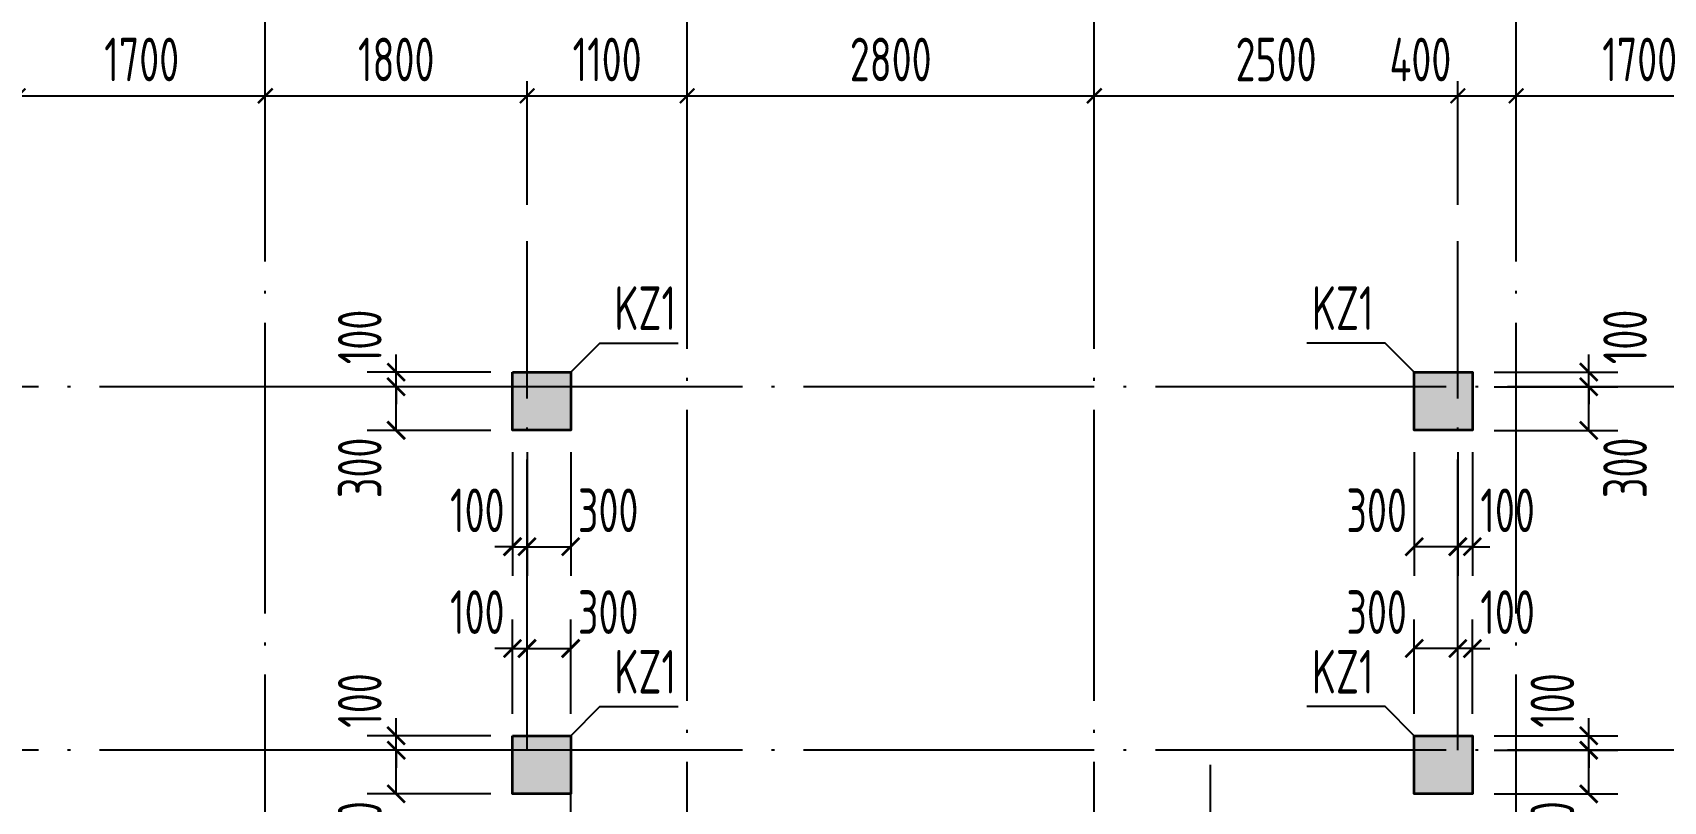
# Model space of a CAD drawing. Extents: x -1307975 to -76406, y -96289 to 379359.
# Drawn here: x -941016 to -929803, y 366141 to 371428 of the extents above; entities that cross this region are included whole.
import ezdxf
from ezdxf.enums import TextEntityAlignment as Align

# ---------------------------------------------------------------- set-up
doc = ezdxf.new("R2010")
doc.units = 0
doc.header["$LTSCALE"] = 1000
doc.linetypes.add('DOTE', pattern=[2.42, 2, -0.2, 0.02, -0.2])
doc.layers.get('0').update_dxf_attribs({"linetype": 'CONTINUOUS'})
doc.layers.get('DEFPOINTS').update_dxf_attribs({"linetype": 'CONTINUOUS'})
for name, color, linetype in [('A-AXIS', 1, 'CONTINUOUS'), ('A-DOTE', 10, 'DOTE'), ('COLU_DE_TEXT', 7, 'CONTINUOUS'), ('LABEL', 1, 'CONTINUOUS'), ('S-Q墙标注', 3, 'CONTINUOUS'), ('S-X详图填充', 252, 'CONTINUOUS'), ('S-X详图实线', 4, 'CONTINUOUS'), ('S-Y一般标注', 3, 'CONTINUOUS'), ('S-Z柱实线', 6, 'CONTINUOUS')]:
    doc.layers.add(name, color=color, linetype=linetype)
doc.styles.add('TSSD_DIMENSION', font='Tssdeng.shx', dxfattribs={"width": 0.7, "bigfont": 'tssdchn.shx'})
doc.styles.add('TSSD_REIN', font='tssdeng.shx', dxfattribs={"width": 0.7, "height": 300, "bigfont": 'tssdchn.shx'})
doc.styles.add('结构文字', font='zstxt.shx', dxfattribs={"width": 0.7, "bigfont": 'zshz.shx'})
doc.dimstyles.new('STRUCK', dxfattribs={"dimtxt": 400, "dimasz": 121, "dimexe": 200, "dimexo": 150, "dimgap": 115, "dimtad": 1, "dimdec": 0, "dimdsep": 46, "dimtxsty": '结构文字', "dimblk": 'ARCHTICK', "dimcen": 400, "dimclrd": 3, "dimclre": 3, "dimclrt": 7, "dimadec": 0, "dimazin": 0, "dimtfac": 1, "dimtdec": 0, "dimtix": 1, "dimtmove": 2, "dimatfit": 3, "dimldrblk": '_DIMX', "dimfxl": 1, "dimtolj": 1, "dimtzin": 0, "dimarcsym": 0})
doc.dimstyles.new('TSSD_100_100', dxfattribs={"dimtxt": 300, "dimasz": 100, "dimexe": 100, "dimexo": 250, "dimgap": 100, "dimtad": 1, "dimdec": 0, "dimzin": 0, "dimdsep": 46, "dimtxsty": 'TSSD_DIMENSION', "dimblk": 'ARCHTICK', "dimcen": 0, "dimdle": 100, "dimclrt": 7, "dimadec": 0, "dimazin": 0, "dimtfac": 1, "dimtdec": 0, "dimtix": 1, "dimtmove": 2, "dimatfit": 3, "dimldrblk": 'ARCHTICK', "dimfxl": 1, "dimtolj": 1, "dimtzin": 0, "dimarcsym": 0})

# ---------------------------------------------------------------- blocks, each defined once
blk = doc.blocks.new('_ArchTick')
at = {"color": 0, "linetype": 'ByBlock', "const_width": 0.15}
blk.add_lwpolyline([(-0.5, -0.5), (0.5, 0.5)], dxfattribs=at)
blk = doc.blocks.new('*D204')
at = {"layer": 'DEFPOINTS', "color": 0, "transparency": 16777216}
for p in [(37800, 22100), (36100, 21100), (37800, 21100)]:
    blk.add_point(p, dxfattribs=at)
at = {"layer": 'S-Y一般标注', "color": 0, "lineweight": -2, "transparency": 16777216}
for p, q in [((36000, 22100), (37900, 22100)), ((36100, 21350), (36100, 22200)), ((37800, 21350), (37800, 22200))]:
    blk.add_line(p, q, dxfattribs=at)
at = {"layer": 'S-Y一般标注', "color": 0, "lineweight": -2, "transparency": 16777216, "xscale": 100, "yscale": 100, "zscale": 100, "rotation": 180}
blk.add_blockref('_ArchTick', (36100, 22100), dxfattribs=at)
at = {"layer": 'S-Y一般标注', "color": 0, "lineweight": -2, "transparency": 16777216, "xscale": 100, "yscale": 100, "zscale": 100}
blk.add_blockref('_ArchTick', (37800, 22100), dxfattribs=at)
at = {"layer": 'S-Y一般标注', "color": 7, "transparency": 16777216, "insert": (36950, 22350), "char_height": 300, "attachment_point": 5, "style": 'TSSD_DIMENSION'}
blk.add_mtext('\\A1;1700', dxfattribs=at)
blk = doc.blocks.new('*D205')
at = {"layer": 'DEFPOINTS', "color": 0, "transparency": 16777216}
for p in [(40700, 22100), (39600, 21100), (40700, 21100)]:
    blk.add_point(p, dxfattribs=at)
at = {"layer": 'S-Y一般标注', "color": 0, "lineweight": -2, "transparency": 16777216}
for p, q in [((39500, 22100), (40800, 22100)), ((39600, 21350), (39600, 22200)), ((40700, 21350), (40700, 22200))]:
    blk.add_line(p, q, dxfattribs=at)
at = {"layer": 'S-Y一般标注', "color": 0, "lineweight": -2, "transparency": 16777216, "xscale": 100, "yscale": 100, "zscale": 100, "rotation": 180}
blk.add_blockref('_ArchTick', (39600, 22100), dxfattribs=at)
at = {"layer": 'S-Y一般标注', "color": 0, "lineweight": -2, "transparency": 16777216, "xscale": 100, "yscale": 100, "zscale": 100}
blk.add_blockref('_ArchTick', (40700, 22100), dxfattribs=at)
at = {"layer": 'S-Y一般标注', "color": 7, "transparency": 16777216, "insert": (40150, 22350), "char_height": 300, "attachment_point": 5, "style": 'TSSD_DIMENSION'}
blk.add_mtext('\\A1;1100', dxfattribs=at)
blk = doc.blocks.new('*D206')
at = {"layer": 'DEFPOINTS', "color": 0, "transparency": 16777216}
for p in [(43500, 22100), (40700, 21100), (43500, 21100)]:
    blk.add_point(p, dxfattribs=at)
at = {"layer": 'S-Y一般标注', "color": 0, "lineweight": -2, "transparency": 16777216}
for p, q in [((40600, 22100), (43600, 22100)), ((40700, 21350), (40700, 22200)), ((43500, 21350), (43500, 22200))]:
    blk.add_line(p, q, dxfattribs=at)
at = {"layer": 'S-Y一般标注', "color": 0, "lineweight": -2, "transparency": 16777216, "xscale": 100, "yscale": 100, "zscale": 100, "rotation": 180}
blk.add_blockref('_ArchTick', (40700, 22100), dxfattribs=at)
at = {"layer": 'S-Y一般标注', "color": 0, "lineweight": -2, "transparency": 16777216, "xscale": 100, "yscale": 100, "zscale": 100}
blk.add_blockref('_ArchTick', (43500, 22100), dxfattribs=at)
at = {"layer": 'S-Y一般标注', "color": 7, "transparency": 16777216, "insert": (42100, 22350), "char_height": 300, "attachment_point": 5, "style": 'TSSD_DIMENSION'}
blk.add_mtext('\\A1;2800', dxfattribs=at)
blk = doc.blocks.new('*D207')
at = {"layer": 'DEFPOINTS', "color": 0, "transparency": 16777216}
for p in [(46400, 22100), (46000, 21100), (46400, 21100)]:
    blk.add_point(p, dxfattribs=at)
at = {"layer": 'S-Y一般标注', "color": 0, "lineweight": -2, "transparency": 16777216}
for p, q in [((45900, 22100), (46500, 22100)), ((46000, 21350), (46000, 22200)), ((46400, 21350), (46400, 22200))]:
    blk.add_line(p, q, dxfattribs=at)
at = {"layer": 'S-Y一般标注', "color": 0, "lineweight": -2, "transparency": 16777216, "xscale": 100, "yscale": 100, "zscale": 100, "rotation": 180}
blk.add_blockref('_ArchTick', (46000, 22100), dxfattribs=at)
at = {"layer": 'S-Y一般标注', "color": 0, "lineweight": -2, "transparency": 16777216, "xscale": 100, "yscale": 100, "zscale": 100}
blk.add_blockref('_ArchTick', (46400, 22100), dxfattribs=at)
at = {"layer": 'S-Y一般标注', "color": 7, "transparency": 16777216, "insert": (45742, 22350), "char_height": 300, "attachment_point": 5, "style": 'TSSD_DIMENSION'}
blk.add_mtext('\\A1;400', dxfattribs=at)
blk = doc.blocks.new('*D208')
at = {"layer": 'DEFPOINTS', "color": 0, "transparency": 16777216}
for p in [(48100, 22100), (46400, 21100), (48100, 21100)]:
    blk.add_point(p, dxfattribs=at)
at = {"layer": 'S-Y一般标注', "color": 0, "lineweight": -2, "transparency": 16777216}
for p, q in [((46300, 22100), (48200, 22100)), ((46400, 21350), (46400, 22200)), ((48100, 21350), (48100, 22200))]:
    blk.add_line(p, q, dxfattribs=at)
at = {"layer": 'S-Y一般标注', "color": 0, "lineweight": -2, "transparency": 16777216, "xscale": 100, "yscale": 100, "zscale": 100, "rotation": 180}
blk.add_blockref('_ArchTick', (46400, 22100), dxfattribs=at)
at = {"layer": 'S-Y一般标注', "color": 0, "lineweight": -2, "transparency": 16777216, "xscale": 100, "yscale": 100, "zscale": 100}
blk.add_blockref('_ArchTick', (48100, 22100), dxfattribs=at)
at = {"layer": 'S-Y一般标注', "color": 7, "transparency": 16777216, "insert": (47250, 22350), "char_height": 300, "attachment_point": 5, "style": 'TSSD_DIMENSION'}
blk.add_mtext('\\A1;1700', dxfattribs=at)
blk = doc.blocks.new('*D227')
at = {"layer": 'DEFPOINTS', "color": 0, "transparency": 16777216}
for p in [(39600, 22100), (37800, 21100), (39600, 21100)]:
    blk.add_point(p, dxfattribs=at)
at = {"layer": 'S-Y一般标注', "color": 0, "lineweight": -2, "transparency": 16777216}
for p, q in [((37700, 22100), (39700, 22100)), ((37800, 21350), (37800, 22200)), ((39600, 21350), (39600, 22200))]:
    blk.add_line(p, q, dxfattribs=at)
at = {"layer": 'S-Y一般标注', "color": 0, "lineweight": -2, "transparency": 16777216, "xscale": 100, "yscale": 100, "zscale": 100, "rotation": 180}
blk.add_blockref('_ArchTick', (37800, 22100), dxfattribs=at)
at = {"layer": 'S-Y一般标注', "color": 0, "lineweight": -2, "transparency": 16777216, "xscale": 100, "yscale": 100, "zscale": 100}
blk.add_blockref('_ArchTick', (39600, 22100), dxfattribs=at)
at = {"layer": 'S-Y一般标注', "color": 7, "transparency": 16777216, "insert": (38700, 22350), "char_height": 300, "attachment_point": 5, "style": 'TSSD_DIMENSION'}
blk.add_mtext('\\A1;1800', dxfattribs=at)
blk = doc.blocks.new('*D228')
at = {"layer": 'DEFPOINTS', "color": 0, "transparency": 16777216}
for p in [(46000, 22100), (43500, 21100), (46000, 21100)]:
    blk.add_point(p, dxfattribs=at)
at = {"layer": 'S-Y一般标注', "color": 0, "lineweight": -2, "transparency": 16777216}
for p, q in [((43400, 22100), (46100, 22100)), ((43500, 21350), (43500, 22200)), ((46000, 21350), (46000, 22200))]:
    blk.add_line(p, q, dxfattribs=at)
at = {"layer": 'S-Y一般标注', "color": 0, "lineweight": -2, "transparency": 16777216, "xscale": 100, "yscale": 100, "zscale": 100, "rotation": 180}
blk.add_blockref('_ArchTick', (43500, 22100), dxfattribs=at)
at = {"layer": 'S-Y一般标注', "color": 0, "lineweight": -2, "transparency": 16777216, "xscale": 100, "yscale": 100, "zscale": 100}
blk.add_blockref('_ArchTick', (46000, 22100), dxfattribs=at)
at = {"layer": 'S-Y一般标注', "color": 7, "transparency": 16777216, "insert": (44750, 22350), "char_height": 300, "attachment_point": 5, "style": 'TSSD_DIMENSION'}
blk.add_mtext('\\A1;2500', dxfattribs=at)
blk = doc.blocks.new('*D3478')
at = {"layer": 'DEFPOINTS', "color": 0, "transparency": 16777216}
for p in [(-931116, 366593), (-930316, 366593), (-931116, 366493)]:
    blk.add_point(p, dxfattribs=at)
at = {"layer": 'S-Q墙标注', "color": 3, "lineweight": -2, "transparency": 16777216}
for p, q in [((-930316, 366593), (-930316, 366714)), ((-930966, 366593), (-930116, 366593)), ((-930316, 366493), (-930316, 366593)), ((-930966, 366493), (-930116, 366493)), ((-930316, 366493), (-930316, 366372))]:
    blk.add_line(p, q, dxfattribs=at)
at = {"layer": 'S-Q墙标注', "color": 3, "lineweight": -2, "transparency": 16777216, "xscale": 121, "yscale": 121, "zscale": 121}
for p, rotation in [((-930316, 366593), 270), ((-930316, 366493), 90)]:
    blk.add_blockref('_ArchTick', p, dxfattribs=dict(at, rotation=rotation))
at = {"layer": 'S-Q墙标注', "color": 7, "transparency": 16777216, "insert": (-930566, 366835), "char_height": 300, "attachment_point": 5, "rotation": 90, "style": 'TSSD_REIN'}
blk.add_mtext('\\A1;100', dxfattribs=at)
blk = doc.blocks.new('_DIMX')
blk.add_line((-150, 0), (150, 0))
at = {"const_width": 50}
blk.add_lwpolyline([(-70, -70), (70, 70)], dxfattribs=at)
blk = doc.blocks.new('*D3479')
at = {"layer": 'DEFPOINTS', "color": 0, "transparency": 16777216}
for p in [(-931116, 369093), (-930316, 369093), (-931116, 368993)]:
    blk.add_point(p, dxfattribs=at)
at = {"layer": 'S-Q墙标注', "color": 3, "lineweight": -2, "transparency": 16777216}
for p, q in [((-930316, 369093), (-930316, 369214)), ((-930966, 369093), (-930116, 369093)), ((-930316, 368993), (-930316, 369093)), ((-930966, 368993), (-930116, 368993)), ((-930316, 368993), (-930316, 368872))]:
    blk.add_line(p, q, dxfattribs=at)
at = {"layer": 'S-Q墙标注', "color": 3, "lineweight": -2, "transparency": 16777216, "xscale": 121, "yscale": 121, "zscale": 121}
for p, rotation in [((-930316, 369093), 270), ((-930316, 368993), 90)]:
    blk.add_blockref('_ArchTick', p, dxfattribs=dict(at, rotation=rotation))
at = {"layer": 'S-Q墙标注', "color": 7, "transparency": 16777216, "insert": (-930066, 369335), "char_height": 300, "attachment_point": 5, "rotation": 90, "style": 'TSSD_REIN'}
blk.add_mtext('\\A1;100', dxfattribs=at)
blk = doc.blocks.new('*D3480')
at = {"layer": 'DEFPOINTS', "color": 0, "transparency": 16777216}
for p in [(-931116, 368993), (-930316, 368993), (-931116, 368693)]:
    blk.add_point(p, dxfattribs=at)
at = {"layer": 'S-Q墙标注', "color": 3, "lineweight": -2, "transparency": 16777216}
for p, q in [((-930966, 368993), (-930116, 368993)), ((-930316, 368693), (-930316, 368993)), ((-930966, 368693), (-930116, 368693))]:
    blk.add_line(p, q, dxfattribs=at)
at = {"layer": 'S-Q墙标注', "color": 3, "lineweight": -2, "transparency": 16777216, "xscale": 121, "yscale": 121, "zscale": 121}
for p, rotation in [((-930316, 368993), 90), ((-930316, 368693), 270)]:
    blk.add_blockref('_ArchTick', p, dxfattribs=dict(at, rotation=rotation))
at = {"layer": 'S-Q墙标注', "color": 7, "transparency": 16777216, "insert": (-930066, 368435), "char_height": 300, "attachment_point": 5, "rotation": 90, "style": 'TSSD_REIN'}
blk.add_mtext('\\A1;300', dxfattribs=at)
blk = doc.blocks.new('*D3481')
at = {"layer": 'DEFPOINTS', "color": 0, "transparency": 16777216}
for p in [(-931116, 366493), (-930316, 366493), (-931116, 366193)]:
    blk.add_point(p, dxfattribs=at)
at = {"layer": 'S-Q墙标注', "color": 3, "lineweight": -2, "transparency": 16777216}
for p, q in [((-930966, 366493), (-930116, 366493)), ((-930316, 366193), (-930316, 366493)), ((-930966, 366193), (-930116, 366193))]:
    blk.add_line(p, q, dxfattribs=at)
at = {"layer": 'S-Q墙标注', "color": 3, "lineweight": -2, "transparency": 16777216, "xscale": 121, "yscale": 121, "zscale": 121}
for p, rotation in [((-930316, 366493), 90), ((-930316, 366193), 270)]:
    blk.add_blockref('_ArchTick', p, dxfattribs=dict(at, rotation=rotation))
at = {"layer": 'S-Q墙标注', "color": 7, "transparency": 16777216, "insert": (-930566, 365935), "char_height": 300, "attachment_point": 5, "rotation": 90, "style": 'TSSD_REIN'}
blk.add_mtext('\\A1;300', dxfattribs=at)
blk = doc.blocks.new('*D3482')
at = {"layer": 'DEFPOINTS', "color": 0, "transparency": 16777216}
for p in [(-931516, 367193), (-931516, 366593), (-931216, 366593)]:
    blk.add_point(p, dxfattribs=at)
at = {"layer": 'S-Q墙标注', "color": 3, "lineweight": -2, "transparency": 16777216}
for p, q in [((-931516, 366743), (-931516, 367393)), ((-931216, 366743), (-931216, 367393)), ((-931216, 367193), (-931516, 367193))]:
    blk.add_line(p, q, dxfattribs=at)
at = {"layer": 'S-Q墙标注', "color": 3, "lineweight": -2, "transparency": 16777216, "xscale": 121, "yscale": 121, "zscale": 121, "rotation": 180}
blk.add_blockref('_ArchTick', (-931516, 367193), dxfattribs=at)
at = {"layer": 'S-Q墙标注', "color": 3, "lineweight": -2, "transparency": 16777216, "xscale": 121, "yscale": 121, "zscale": 121}
blk.add_blockref('_ArchTick', (-931216, 367193), dxfattribs=at)
at = {"layer": 'S-Q墙标注', "color": 7, "transparency": 16777216, "insert": (-931774, 367443), "char_height": 300, "attachment_point": 5, "style": 'TSSD_REIN'}
blk.add_mtext('\\A1;300', dxfattribs=at)
blk = doc.blocks.new('*D3483')
at = {"layer": 'DEFPOINTS', "color": 0, "transparency": 16777216}
for p in [(-931216, 367193), (-931216, 366593), (-931116, 366593)]:
    blk.add_point(p, dxfattribs=at)
at = {"layer": 'S-Q墙标注', "color": 3, "lineweight": -2, "transparency": 16777216}
for p, q in [((-931216, 366743), (-931216, 367393)), ((-931116, 366743), (-931116, 367393)), ((-931216, 367193), (-931337, 367193)), ((-931116, 367193), (-931216, 367193)), ((-931116, 367193), (-930995, 367193))]:
    blk.add_line(p, q, dxfattribs=at)
at = {"layer": 'S-Q墙标注', "color": 3, "lineweight": -2, "transparency": 16777216, "xscale": 121, "yscale": 121, "zscale": 121}
blk.add_blockref('_ArchTick', (-931216, 367193), dxfattribs=at)
at = {"layer": 'S-Q墙标注', "color": 3, "lineweight": -2, "transparency": 16777216, "xscale": 121, "yscale": 121, "zscale": 121, "rotation": 180}
blk.add_blockref('_ArchTick', (-931116, 367193), dxfattribs=at)
at = {"layer": 'S-Q墙标注', "color": 7, "transparency": 16777216, "insert": (-930874, 367443), "char_height": 300, "attachment_point": 5, "style": 'TSSD_REIN'}
blk.add_mtext('\\A1;100', dxfattribs=at)
blk = doc.blocks.new('*D3484')
at = {"layer": 'DEFPOINTS', "color": 0, "transparency": 16777216}
for p in [(-931516, 368693), (-931216, 368693), (-931516, 367893)]:
    blk.add_point(p, dxfattribs=at)
at = {"layer": 'S-Q墙标注', "color": 3, "lineweight": -2, "transparency": 16777216}
for p, q in [((-931516, 368543), (-931516, 367693)), ((-931216, 368543), (-931216, 367693)), ((-931216, 367893), (-931516, 367893))]:
    blk.add_line(p, q, dxfattribs=at)
at = {"layer": 'S-Q墙标注', "color": 3, "lineweight": -2, "transparency": 16777216, "xscale": 121, "yscale": 121, "zscale": 121, "rotation": 180}
blk.add_blockref('_ArchTick', (-931516, 367893), dxfattribs=at)
at = {"layer": 'S-Q墙标注', "color": 3, "lineweight": -2, "transparency": 16777216, "xscale": 121, "yscale": 121, "zscale": 121}
blk.add_blockref('_ArchTick', (-931216, 367893), dxfattribs=at)
at = {"layer": 'S-Q墙标注', "color": 7, "transparency": 16777216, "insert": (-931774, 368143), "char_height": 300, "attachment_point": 5, "style": 'TSSD_REIN'}
blk.add_mtext('\\A1;300', dxfattribs=at)
blk = doc.blocks.new('*D3485')
at = {"layer": 'DEFPOINTS', "color": 0, "transparency": 16777216}
for p in [(-931216, 368693), (-931116, 368693), (-931216, 367893)]:
    blk.add_point(p, dxfattribs=at)
at = {"layer": 'S-Q墙标注', "color": 3, "lineweight": -2, "transparency": 16777216}
for p, q in [((-931216, 368543), (-931216, 367693)), ((-931116, 368543), (-931116, 367693)), ((-931216, 367893), (-931337, 367893)), ((-931116, 367893), (-931216, 367893)), ((-931116, 367893), (-930995, 367893))]:
    blk.add_line(p, q, dxfattribs=at)
at = {"layer": 'S-Q墙标注', "color": 3, "lineweight": -2, "transparency": 16777216, "xscale": 121, "yscale": 121, "zscale": 121}
blk.add_blockref('_ArchTick', (-931216, 367893), dxfattribs=at)
at = {"layer": 'S-Q墙标注', "color": 3, "lineweight": -2, "transparency": 16777216, "xscale": 121, "yscale": 121, "zscale": 121, "rotation": 180}
blk.add_blockref('_ArchTick', (-931116, 367893), dxfattribs=at)
at = {"layer": 'S-Q墙标注', "color": 7, "transparency": 16777216, "insert": (-930874, 368143), "char_height": 300, "attachment_point": 5, "style": 'TSSD_REIN'}
blk.add_mtext('\\A1;100', dxfattribs=at)
blk = doc.blocks.new('*D3486')
at = {"layer": 'DEFPOINTS', "color": 0, "transparency": 16777216}
for p in [(-938516, 366593), (-937716, 366593), (-937716, 366493)]:
    blk.add_point(p, dxfattribs=at)
at = {"layer": 'S-Q墙标注', "color": 3, "lineweight": -2, "transparency": 16777216}
for p, q in [((-938516, 366593), (-938516, 366714)), ((-937866, 366593), (-938716, 366593)), ((-938516, 366493), (-938516, 366593)), ((-937866, 366493), (-938716, 366493)), ((-938516, 366493), (-938516, 366372))]:
    blk.add_line(p, q, dxfattribs=at)
at = {"layer": 'S-Q墙标注', "color": 3, "lineweight": -2, "transparency": 16777216, "xscale": 121, "yscale": 121, "zscale": 121}
for p, rotation in [((-938516, 366593), 270), ((-938516, 366493), 90)]:
    blk.add_blockref('_ArchTick', p, dxfattribs=dict(at, rotation=rotation))
at = {"layer": 'S-Q墙标注', "color": 7, "transparency": 16777216, "insert": (-938766, 366835), "char_height": 300, "attachment_point": 5, "rotation": 90, "style": 'TSSD_REIN'}
blk.add_mtext('\\A1;100', dxfattribs=at)
blk = doc.blocks.new('*D3487')
at = {"layer": 'DEFPOINTS', "color": 0, "transparency": 16777216}
for p in [(-938516, 369093), (-937716, 369093), (-937716, 368993)]:
    blk.add_point(p, dxfattribs=at)
at = {"layer": 'S-Q墙标注', "color": 3, "lineweight": -2, "transparency": 16777216}
for p, q in [((-938516, 369093), (-938516, 369214)), ((-937866, 369093), (-938716, 369093)), ((-938516, 368993), (-938516, 369093)), ((-937866, 368993), (-938716, 368993)), ((-938516, 368993), (-938516, 368872))]:
    blk.add_line(p, q, dxfattribs=at)
at = {"layer": 'S-Q墙标注', "color": 3, "lineweight": -2, "transparency": 16777216, "xscale": 121, "yscale": 121, "zscale": 121}
for p, rotation in [((-938516, 369093), 270), ((-938516, 368993), 90)]:
    blk.add_blockref('_ArchTick', p, dxfattribs=dict(at, rotation=rotation))
at = {"layer": 'S-Q墙标注', "color": 7, "transparency": 16777216, "insert": (-938766, 369335), "char_height": 300, "attachment_point": 5, "rotation": 90, "style": 'TSSD_REIN'}
blk.add_mtext('\\A1;100', dxfattribs=at)
blk = doc.blocks.new('*D3488')
at = {"layer": 'DEFPOINTS', "color": 0, "transparency": 16777216}
for p in [(-938516, 368993), (-937716, 368993), (-937716, 368693)]:
    blk.add_point(p, dxfattribs=at)
at = {"layer": 'S-Q墙标注', "color": 3, "lineweight": -2, "transparency": 16777216}
for p, q in [((-937866, 368993), (-938716, 368993)), ((-938516, 368693), (-938516, 368993)), ((-937866, 368693), (-938716, 368693))]:
    blk.add_line(p, q, dxfattribs=at)
at = {"layer": 'S-Q墙标注', "color": 3, "lineweight": -2, "transparency": 16777216, "xscale": 121, "yscale": 121, "zscale": 121}
for p, rotation in [((-938516, 368993), 90), ((-938516, 368693), 270)]:
    blk.add_blockref('_ArchTick', p, dxfattribs=dict(at, rotation=rotation))
at = {"layer": 'S-Q墙标注', "color": 7, "transparency": 16777216, "insert": (-938766, 368435), "char_height": 300, "attachment_point": 5, "rotation": 90, "style": 'TSSD_REIN'}
blk.add_mtext('\\A1;300', dxfattribs=at)
blk = doc.blocks.new('*D3489')
at = {"layer": 'DEFPOINTS', "color": 0, "transparency": 16777216}
for p in [(-938516, 366493), (-937716, 366493), (-937716, 366193)]:
    blk.add_point(p, dxfattribs=at)
at = {"layer": 'S-Q墙标注', "color": 3, "lineweight": -2, "transparency": 16777216}
for p, q in [((-937866, 366493), (-938716, 366493)), ((-938516, 366193), (-938516, 366493)), ((-937866, 366193), (-938716, 366193))]:
    blk.add_line(p, q, dxfattribs=at)
at = {"layer": 'S-Q墙标注', "color": 3, "lineweight": -2, "transparency": 16777216, "xscale": 121, "yscale": 121, "zscale": 121}
for p, rotation in [((-938516, 366493), 90), ((-938516, 366193), 270)]:
    blk.add_blockref('_ArchTick', p, dxfattribs=dict(at, rotation=rotation))
at = {"layer": 'S-Q墙标注', "color": 7, "transparency": 16777216, "insert": (-938766, 365935), "char_height": 300, "attachment_point": 5, "rotation": 90, "style": 'TSSD_REIN'}
blk.add_mtext('\\A1;300', dxfattribs=at)
blk = doc.blocks.new('*D3490')
at = {"layer": 'DEFPOINTS', "color": 0, "transparency": 16777216}
for p in [(-937616, 367193), (-937716, 366593), (-937616, 366593)]:
    blk.add_point(p, dxfattribs=at)
at = {"layer": 'S-Q墙标注', "color": 3, "lineweight": -2, "transparency": 16777216}
for p, q in [((-937716, 366743), (-937716, 367393)), ((-937616, 366743), (-937616, 367393)), ((-937716, 367193), (-937837, 367193)), ((-937716, 367193), (-937616, 367193)), ((-937616, 367193), (-937495, 367193))]:
    blk.add_line(p, q, dxfattribs=at)
at = {"layer": 'S-Q墙标注', "color": 3, "lineweight": -2, "transparency": 16777216, "xscale": 121, "yscale": 121, "zscale": 121}
blk.add_blockref('_ArchTick', (-937716, 367193), dxfattribs=at)
at = {"layer": 'S-Q墙标注', "color": 3, "lineweight": -2, "transparency": 16777216, "xscale": 121, "yscale": 121, "zscale": 121, "rotation": 180}
blk.add_blockref('_ArchTick', (-937616, 367193), dxfattribs=at)
at = {"layer": 'S-Q墙标注', "color": 7, "transparency": 16777216, "insert": (-937958, 367443), "char_height": 300, "attachment_point": 5, "style": 'TSSD_REIN'}
blk.add_mtext('\\A1;100', dxfattribs=at)
blk = doc.blocks.new('*D3491')
at = {"layer": 'DEFPOINTS', "color": 0, "transparency": 16777216}
for p in [(-937616, 368693), (-937316, 368693), (-937316, 367893)]:
    blk.add_point(p, dxfattribs=at)
at = {"layer": 'S-Q墙标注', "color": 3, "lineweight": -2, "transparency": 16777216}
for p, q in [((-937616, 368543), (-937616, 367693)), ((-937316, 368543), (-937316, 367693)), ((-937616, 367893), (-937316, 367893))]:
    blk.add_line(p, q, dxfattribs=at)
at = {"layer": 'S-Q墙标注', "color": 3, "lineweight": -2, "transparency": 16777216, "xscale": 121, "yscale": 121, "zscale": 121, "rotation": 180}
blk.add_blockref('_ArchTick', (-937616, 367893), dxfattribs=at)
at = {"layer": 'S-Q墙标注', "color": 3, "lineweight": -2, "transparency": 16777216, "xscale": 121, "yscale": 121, "zscale": 121}
blk.add_blockref('_ArchTick', (-937316, 367893), dxfattribs=at)
at = {"layer": 'S-Q墙标注', "color": 7, "transparency": 16777216, "insert": (-937058, 368143), "char_height": 300, "attachment_point": 5, "style": 'TSSD_REIN'}
blk.add_mtext('\\A1;300', dxfattribs=at)
blk = doc.blocks.new('*D3680')
at = {"layer": 'DEFPOINTS', "color": 0, "transparency": 16777216}
for p in [(-937716, 368693), (-937616, 368693), (-937616, 367893)]:
    blk.add_point(p, dxfattribs=at)
at = {"layer": 'S-Q墙标注', "color": 3, "lineweight": -2, "transparency": 16777216}
for p, q in [((-937716, 368543), (-937716, 367693)), ((-937616, 368543), (-937616, 367693)), ((-937716, 367893), (-937837, 367893)), ((-937716, 367893), (-937616, 367893)), ((-937616, 367893), (-937495, 367893))]:
    blk.add_line(p, q, dxfattribs=at)
at = {"layer": 'S-Q墙标注', "color": 3, "lineweight": -2, "transparency": 16777216, "xscale": 121, "yscale": 121, "zscale": 121}
blk.add_blockref('_ArchTick', (-937716, 367893), dxfattribs=at)
at = {"layer": 'S-Q墙标注', "color": 3, "lineweight": -2, "transparency": 16777216, "xscale": 121, "yscale": 121, "zscale": 121, "rotation": 180}
blk.add_blockref('_ArchTick', (-937616, 367893), dxfattribs=at)
at = {"layer": 'S-Q墙标注', "color": 7, "transparency": 16777216, "insert": (-937958, 368143), "char_height": 300, "attachment_point": 5, "style": 'TSSD_REIN'}
blk.add_mtext('\\A1;100', dxfattribs=at)
blk = doc.blocks.new('*D3681')
at = {"layer": 'DEFPOINTS', "color": 0, "transparency": 16777216}
for p in [(-937316, 367193), (-937616, 366593), (-937316, 366593)]:
    blk.add_point(p, dxfattribs=at)
at = {"layer": 'S-Q墙标注', "color": 3, "lineweight": -2, "transparency": 16777216}
for p, q in [((-937616, 366743), (-937616, 367393)), ((-937316, 366743), (-937316, 367393)), ((-937616, 367193), (-937316, 367193))]:
    blk.add_line(p, q, dxfattribs=at)
at = {"layer": 'S-Q墙标注', "color": 3, "lineweight": -2, "transparency": 16777216, "xscale": 121, "yscale": 121, "zscale": 121, "rotation": 180}
blk.add_blockref('_ArchTick', (-937616, 367193), dxfattribs=at)
at = {"layer": 'S-Q墙标注', "color": 3, "lineweight": -2, "transparency": 16777216, "xscale": 121, "yscale": 121, "zscale": 121}
blk.add_blockref('_ArchTick', (-937316, 367193), dxfattribs=at)
at = {"layer": 'S-Q墙标注', "color": 7, "transparency": 16777216, "insert": (-937058, 367443), "char_height": 300, "attachment_point": 5, "style": 'TSSD_REIN'}
blk.add_mtext('\\A1;300', dxfattribs=at)
blk = doc.blocks.new('20210726.16350016')
at = {"layer": 'A-AXIS'}
for p, q in [((37800, 21100), (37800, 23900)), ((40700, 21100), (40700, 23900)), ((43500, 21100), (43500, 23900)), ((46400, 21100), (46400, 23900))]:
    blk.add_line(p, q, dxfattribs=at)
at = {"layer": 'A-DOTE'}
for p, q in [((37800, 13700), (37800, 21100)), ((39600, 17600), (39600, 21100)), ((40700, 13100.3), (40700, 21100)), ((43500, 13100.3), (43500, 21100)), ((46000, 17600), (46000, 21100)), ((46400, 13700), (46400, 21100)), ((55600, 20100), (3600, 20100)), ((55600, 17600), (3600, 17600)), ((39900, 15500), (39900, 17600)), ((44300, 15500), (44300, 17600))]:
    blk.add_line(p, q, dxfattribs=at)
at = {"layer": 'S-Y一般标注'}
for base, p1, p2, picture, middle in [((37800, 22100), (36100, 21100), (37800, 21100), '*D204', (36950, 22350)), ((39600, 22100), (37800, 21100), (39600, 21100), '*D227', (38700, 22350)), ((40700, 22100), (39600, 21100), (40700, 21100), '*D205', (40150, 22350)), ((43500, 22100), (40700, 21100), (43500, 21100), '*D206', (42100, 22350)), ((46000, 22100), (43500, 21100), (46000, 21100), '*D228', (44750, 22350)), ((48100, 22100), (46400, 21100), (48100, 21100), '*D208', (47250, 22350))]:
    dim = blk.add_linear_dim(base=base, p1=p1, p2=p2, dimstyle='TSSD_100_100', dxfattribs=at)
    dim.commit()
    dim.dimension.update_dxf_attribs({"geometry": picture, "text_midpoint": middle})
dim = blk.add_linear_dim(base=(46400, 22100), p1=(46000, 21100), p2=(46400, 21100), dimstyle='TSSD_100_100', dxfattribs=at)
dim.commit()
dim.dimension.update_dxf_attribs({"geometry": '*D207', "text_midpoint": (45741.9, 22350), "dimtype": 160})

msp = doc.modelspace()

# ---------------------------------------------------------------- hatches: boundary and pattern name
at = {"layer": 'S-X详图填充'}
h = msp.add_hatch(color=256, dxfattribs=at)
h.dxf.hatch_style = 1
h.paths.add_polyline_path([(-937715.61, 369093.09), (-937315.61, 369093.09), (-937315.61, 368693.09), (-937715.61, 368693.09)])
h = msp.add_hatch(color=256, dxfattribs=at)
h.dxf.hatch_style = 1
h.paths.add_polyline_path([(-931515.61, 369093.14), (-931115.61, 369093.14), (-931115.61, 368693.14), (-931515.61, 368693.14)])
h = msp.add_hatch(color=256, dxfattribs=at)
h.dxf.hatch_style = 1
h.paths.add_polyline_path([(-937715.61, 366593.09), (-937315.61, 366593.09), (-937315.61, 366193.09), (-937715.61, 366193.09)])
h = msp.add_hatch(color=256, dxfattribs=at)
h.dxf.hatch_style = 1
h.paths.add_polyline_path([(-931515.61, 366593.14), (-931115.61, 366593.14), (-931115.61, 366193.14), (-931515.61, 366193.14)])

# ---------------------------------------------------------------- linework, layer by layer
at = {"layer": 'LABEL'}
for points in [[(-937315.59, 369093.09), (-937115.59, 369293.09), (-936576.64, 369293.09)], [(-931515.61, 369093.14), (-931715.61, 369293.14), (-932254.56, 369293.14)], [(-937315.61, 366593.09), (-937115.61, 366793.09), (-936576.66, 366793.09)], [(-931515.61, 366593.14), (-931715.61, 366793.14), (-932254.56, 366793.14)]]:
    msp.add_lwpolyline(points, dxfattribs=at)
at = {"layer": 'S-X详图实线'}
for points in [[(-937715.61, 369093.09), (-937315.61, 369093.09), (-937315.61, 368693.09), (-937715.61, 368693.09), (-937715.61, 369093.09)], [(-931515.61, 369093.14), (-931115.61, 369093.14), (-931115.61, 368693.14), (-931515.61, 368693.14), (-931515.61, 369093.14)], [(-937715.61, 366593.09), (-937315.61, 366593.09), (-937315.61, 366193.09), (-937715.61, 366193.09), (-937715.61, 366593.09)], [(-931515.61, 366593.14), (-931115.61, 366593.14), (-931115.61, 366193.14), (-931515.61, 366193.14), (-931515.61, 366593.14)]]:
    msp.add_lwpolyline(points, close=True, dxfattribs=at)
at = {"layer": 'S-Z柱实线', "lineweight": 35}
for points in [[(-937715.6, 369093.06), (-937315.6, 369093.06), (-937315.6, 368693.06), (-937715.6, 368693.06)], [(-931515.6, 369093.06), (-931115.6, 369093.06), (-931115.6, 368693.06), (-931515.6, 368693.06)], [(-937715.6, 366593.06), (-937315.6, 366593.06), (-937315.6, 366193.06), (-937715.6, 366193.06)], [(-931515.6, 366593.06), (-931115.6, 366593.06), (-931115.6, 366193.06), (-931515.6, 366193.06)]]:
    msp.add_lwpolyline(points, close=True, dxfattribs=at)

# ---------------------------------------------------------------- block references
at = {"layer": 'A-DOTE'}
msp.add_blockref('20210726.16350016', (-977215.6, 348893.02), dxfattribs=at)

# ---------------------------------------------------------------- texts
at = {"layer": 'COLU_DE_TEXT', "style": 'TSSD_REIN', "width": 0.7}
for p in [(-937015.59, 369293.09), (-932219.46, 369293.14), (-937015.61, 366793.09), (-932219.46, 366793.14)]:
    msp.add_text('KZ1', height=300, dxfattribs=at).set_placement(p, align=Align.BOTTOM_LEFT)

# ---------------------------------------------------------------- dimensions: what is measured, and where the dimension line sits
at = {"layer": 'S-Q墙标注'}
for base, p1, p2, angle, picture, middle in [((-938515.6, 369093.09), (-937715.6, 368993.09), (-937715.6, 369093.09), 90, '*D3487', (-938765.6, 369335.02)), ((-930315.62, 369093.07), (-931115.62, 368993.07), (-931115.62, 369093.07), 90, '*D3479', (-930065.62, 369334.99)), ((-938515.6, 368993.09), (-937715.62, 368693.11), (-937715.6, 368993.09), 90, '*D3488', (-938765.6, 368435.03)), ((-930315.62, 368993.07), (-931115.62, 368693.06), (-931115.62, 368993.07), 90, '*D3480', (-930065.62, 368434.99)), ((-931515.61, 367893.1), (-931215.61, 368693.1), (-931515.61, 368693.09), 180, '*D3484', (-931773.69, 368143.1)), ((-931215.61, 367893.1), (-931115.6, 368693.1), (-931215.61, 368693.1), 180, '*D3485', (-930873.68, 368143.1)), ((-931515.61, 367193.06), (-931215.6, 366593.06), (-931515.61, 366593.06), 180, '*D3482', (-931773.69, 367443.06)), ((-931215.6, 367193.06), (-931115.6, 366593.06), (-931215.6, 366593.06), 180, '*D3483', (-930873.68, 367443.06)), ((-938515.61, 366593.09), (-937715.61, 366493.09), (-937715.61, 366593.09), 90, '*D3486', (-938765.61, 366835.01)), ((-930315.61, 366593.06), (-931115.61, 366493.06), (-931115.61, 366593.06), 90, '*D3478', (-930565.61, 366834.98)), ((-938515.61, 366493.09), (-937715.61, 366193.09), (-937715.61, 366493.09), 90, '*D3489', (-938765.61, 365935.01)), ((-930315.61, 366493.06), (-931115.61, 366193.06), (-931115.61, 366493.06), 90, '*D3481', (-930565.61, 365934.98))]:
    dim = msp.add_linear_dim(base=base, p1=p1, p2=p2, angle=angle, dimstyle='STRUCK', override={"dimtxt": 300, "dimgap": 100, "dimtxsty": 'TSSD_REIN'}, dxfattribs=at)
    dim.commit()
    dim.dimension.update_dxf_attribs({"geometry": picture, "text_midpoint": middle, "dimtype": 160})
for base, p1, p2, picture, middle in [((-937615.6, 367893.13), (-937715.6, 368693.13), (-937615.6, 368693.13), '*D3680', (-937957.52, 368143.13)), ((-937315.62, 367893.13), (-937615.6, 368693.13), (-937315.62, 368693.13), '*D3491', (-937057.54, 368143.13)), ((-937615.6, 367193.09), (-937715.61, 366593.09), (-937615.6, 366593.09), '*D3490', (-937957.53, 367443.09)), ((-937315.61, 367193.09), (-937615.6, 366593.09), (-937315.61, 366593.09), '*D3681', (-937057.53, 367443.09))]:
    dim = msp.add_linear_dim(base=base, p1=p1, p2=p2, dimstyle='STRUCK', override={"dimtxt": 300, "dimgap": 100, "dimtxsty": 'TSSD_REIN'}, dxfattribs=at)
    dim.commit()
    dim.dimension.update_dxf_attribs({"geometry": picture, "text_midpoint": middle, "dimtype": 160})

doc.saveas('drawing.dxf')
